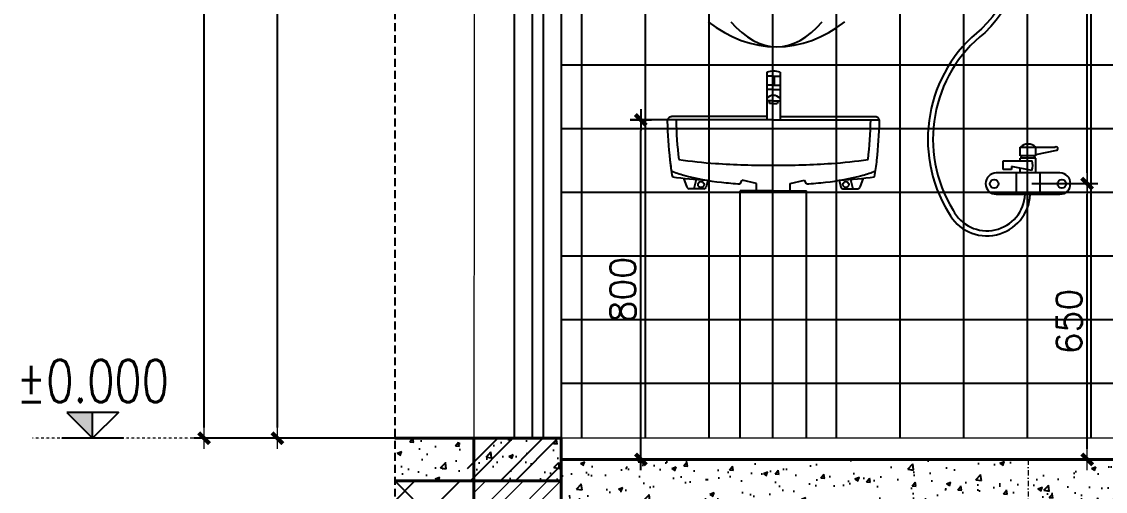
# Model space of a CAD drawing. Header units: millimetres. Extents: x 615730 to 2792744, y 139412 to 597571.
# Drawn here: x 1417800 to 1428010, y 263753 to 268178 of the extents above; entities that cross this region are included whole.
import ezdxf
from ezdxf.enums import TextEntityAlignment as Align

# ---------------------------------------------------------------- set-up
doc = ezdxf.new("R2010")
doc.units = ezdxf.units.MM
doc.header["$MEASUREMENT"] = 0
doc.header["$PDMODE"] = 34
doc.linetypes.add('DASHDOT', pattern=[1, 0.5, -0.25, 0, -0.25])
doc.linetypes.add('HIDDEN', pattern=[0.375, 0.25, -0.125])
doc.layers.get('0').update_dxf_attribs({"lineweight": 5})
for name, color, linetype in [('8', 8, 'Continuous'), ('CUA', 132, 'Continuous'), ('DUT', 250, 'HIDDEN'), ('HACH', 250, 'Continuous'), ('NOITHAT', 144, 'Continuous'), ('TEXT', 2, 'Continuous')]:
    doc.layers.add(name, color=color, linetype=linetype)
for name, color, linetype, lineweight in [('NETNGOAITUONG', 1, 'Continuous', 40), ('TIM TRUC', 149, 'DASHDOT', 9), ('VLIEU', 250, 'Continuous', 9)]:
    doc.layers.add(name, color=color, linetype=linetype, lineweight=lineweight)
doc.styles.add('DIM', font='txt.shx', dxfattribs={"height": 120})
doc.styles.add('romans', font='romans.shx', dxfattribs={"height": 240})
doc.dimstyles.new('1-50', dxfattribs={"dimtxt": 200, "dimasz": 100, "dimexe": 100, "dimexo": 0, "dimgap": 50, "dimtad": 1, "dimdec": 0, "dimlfac": 0.25, "dimzin": 0, "dimdsep": 46, "dimtxsty": 'romans', "dimblk": ']', "dimcen": 0, "dimdle": 100, "dimclrd": 148, "dimclre": 148, "dimclrt": 2, "dimadec": 0, "dimazin": 0, "dimtfac": 1.111111, "dimtdec": 0, "dimtix": 1, "dimtmove": 2, "dimatfit": 3, "dimldrblk": ']', "dimfxl": 200, "dimtolj": 1, "dimtzin": 0, "dimarcsym": 0})
pattern_1 = [(50, (1609358.2, 2931952.7), (430.35611, -37.65128), [45, -495]), (355, (1609358.2, 2931952.7), (-83.2508, 451.31528), [36, -396]), (100.4514, (1609394.1, 2931949.57), (347.10563, 413.663725), [38.244114, -420.68527]), (46.1842, (1609358.2, 2932072.7), (640.34463, -99.31141), [67.5, -742.5]), (96.6356, (1609411.6, 2932064.43), (560.79762, 584.47072), [57.36617, -631.0278]), (351.1842, (1609358.2, 2932072.7), (560.79717, 584.47116), [54, -594]), (21, (1609418.2, 2932042.7), (358.14423, -241.571334), [45, -495]), (326, (1609418.2, 2932042.7), (145.9892, 435.09003), [36, -396]), (71.4514, (1609448.06, 2932022.58), (504.13358, 193.5183), [38.244114, -420.68527]), (37.5, (1609358.22, 2931952.71), (7.295913, 199.736312), [0, -391.2, 0, -402, 0, -397.5]), (7.5, (1609358.22, 2931952.7), (157.841722, 236.647027), [0, -229.2, 0, -382.2, 0, -151.5]), (327.5, (1609224.42, 2931952.71), (320.293462, -13.532923), [0, -150, 0, -468, 0, -621]), (317.5, (1609164.42, 2931952.7), (349.911702, 60.06299), [0, -195, 0, -310.8, 0, -441])]

# ---------------------------------------------------------------- blocks, each defined once
blk = doc.blocks.new('A$C21B80CA2')
at = {"layer": 'NOITHAT'}
for p, q in [((313.3, 895.7), (313.3, 783.5)), ((344.5, 895.7), (344.5, 783.5)), ((328.9, 886.5), (313.3, 886.5)), ((326.8, 886.5), (326.8, 865)), ((328.9, 886.5), (344.5, 886.5)), ((331, 886.5), (331, 865)), ((328.9, 865), (313.3, 865)), ((328.9, 854.8), (313.3, 854.8)), ((328.9, 865), (344.5, 865)), ((328.9, 854.8), (344.5, 854.8)), ((328.9, 828.2), (313.3, 828.2)), ((317.9, 828.2), (319.8, 822.2)), ((328.9, 822.2), (319.8, 822.2)), ((328.9, 828.2), (344.5, 828.2)), ((328.9, 822.2), (338, 822.2)), ((339.9, 828.2), (338, 822.2)), ((328.9, 783.5), (79.1, 783.5)), ((313.3, 791.2), (89.1, 791.2)), ((328.9, 783.5), (578.7, 783.5)), ((344.5, 791.2), (568.7, 791.2)), ((117.1, 646.2), (125.3, 624.7)), ((147.1, 643.3), (141.5, 621.4)), ((174.3, 641.2), (170.2, 625.3)), ((250.8, 632.6), (255.6, 641.3)), ((289.3, 633.3), (255.6, 641.3)), ((368.5, 633.3), (402.1, 641.3)), ((407, 632.6), (402.1, 641.3)), ((483.5, 641.2), (487.6, 625.3)), ((510.7, 643.3), (516.3, 621.4)), ((540.7, 646.2), (532.5, 624.7)), ((165.2, 621.4), (130.1, 621.4)), ((250.8, 33.5), (250.8, 616.4)), ((328.9, 616.4), (250.8, 616.4)), ((289.3, 616.4), (289.3, 633.3)), ((328.9, 616.4), (407, 616.4)), ((368.5, 616.4), (368.5, 633.3)), ((407, 33.5), (407, 616.4)), ((492.6, 621.4), (527.7, 621.4))]:
    blk.add_line(p, q, dxfattribs=at)
for centre in [(158.4, 631.3), (499.4, 631.3)]:
    blk.add_circle(centre, 7.04, dxfattribs=at)
for centre, radius, start, end in [((328.9, 854.3), 44.2, 90, 110.681), ((328.9, 854.3), 44.2, 69.319, 90), ((328.9, 819.1), 22, 90, 135.2499), ((328.9, 819.1), 22, 44.7501, 90), ((89.1, 780.7), 10.4, 90, 181.6206), ((1176.6, 811.5), 1098.3, 181.6206, 186.4017), ((1176.6, 811.5), 1077.5, 181.4896, 186.4655), ((-518.8, 811.5), 1077.5, 353.5345, 358.5104), ((568.7, 780.7), 10.4, 358.3794, 90), ((-518.8, 811.5), 1098.3, 353.5983, 358.3794), ((262, 1751.6), 1072.8, 261.6371, 266.266), ((395.8, 1751.6), 1072.8, 273.734, 278.3629), ((669.3, 754.6), 587.9, 186.4017, 190.3143), ((669.3, 754.6), 587.9, 186.4017, 188.9211), ((328.6, 2772.3), 2095.7, 266.266, 270), ((329.2, 2772.3), 2095.7, 269.9919, 270), ((329.2, 2772.3), 2095.7, 270, 273.734), ((-11.5, 754.6), 587.9, 349.6857, 353.5983), ((186.4, 904.8), 260.5, 247.9424, 254.8441), ((232.9, 1712.7), 1072.8, 262.3994, 266.704), ((272, 1220.8), 587.9, 254.8441, 263.5983), ((385.8, 1220.8), 587.9, 276.4017, 285.1559), ((424.9, 1712.7), 1072.8, 273.296, 277.6006), ((471.4, 904.8), 260.5, 285.1559, 292.0576), ((130.1, 626.6), 5.2, 200.8305, 270), ((165.2, 626.6), 5.2, 270, 345.644), ((328.9, 1728.1), 1098.3, 263.5983, 265.9237), ((328.9, 1728.1), 1098.3, 274.0763, 276.4017), ((492.6, 626.6), 5.2, 194.356, 270), ((527.7, 626.6), 5.2, 270, 339.1695)]:
    blk.add_arc(centre, radius, start, end, dxfattribs=at)
for ratio in [0.768573, 0.512382]:
    blk.add_ellipse((336.3, 1357), major_axis=(0, 401.2), ratio=ratio, start_param=2.591828, end_param=3.691358, dxfattribs=at)
blk = doc.blocks.new('md-voitam1')
for p, q in [((-42.4, 719.2), (14.2, 803)), ((14.2, 803), (51.1, 797.3)), ((-25.3, 718.3), (11.9, 766.2)), ((11.9, 766.2), (26.9, 753.5)), ((-14.2, 718.3), (-50.5, 718.3)), ((-50.5, 718.3), (-50.5, 668.4)), ((-14.2, 668.4), (-14.2, 718.3)), ((-50.5, 668.4), (-14.2, 668.4)), ((-23.3, 111.3), (59.2, 111.3)), ((-23.3, 91.2), (-23.3, 111.3)), ((13.3, 91.2), (13.3, 111.3)), ((13.3, 93.8), (62.7, 104)), ((-63.6, 58.7), (-63.6, 79)), ((-63.6, 79), (4.7, 79)), ((13.3, 91.2), (-23.3, 91.2)), ((13.3, 85.3), (-23.3, 85.3)), ((-23.3, 79), (-23.3, 85.3)), ((-20.6, 85.3), (-20.6, 91.2)), ((10.5, 85.3), (10.5, 91.2)), ((13.3, 50.5), (13.3, 85.3)), ((-44.3, 58.7), (-63.6, 58.7)), ((-44.3, 65.4), (-44.3, 58.7)), ((4.2, 56.7), (-44.3, 65.4)), ((-23.3, 50.5), (-23.3, 61.9)), ((70, 50.5), (-80, 50.5)), ((-33.2, 50.5), (-33.2, 0.5)), ((22.4, 50.5), (22.4, 0.5)), ((-80, 0.5), (70, 0.5))]:
    blk.add_line(p, q)
for points in [[(-40.6, 668.4, -0.281065), (-114.7, 390.1, 0.380918), (-192.2, -43, 0.766691), (0, 0)], [(-28.1, 668.4, -0.278305), (-106.9, 381, 0.381804), (-181.7, -37.1, 0.768455), (-12, 0.5)]]:
    blk.add_lwpolyline(points, format="xyb")
for centre in [(-84.7, 25), (74.6, 25)]:
    blk.add_circle(centre, 9.96)
for centre, radius, start, end in [((64.1, 761.6), 38.1, 110.574, 192.2628), ((-5.3, 799.5), 56.1, 305.0223, 357.8145), ((-5, 92.1), 26.6, 46.4414, 133.5586), ((61.3, 107.8), 4.07, 289.8245, 121.3292), ((-37.7, 68.8), 43.6, 343.8727, 13.5626), ((-80, 25.5), 25, 90, 270), ((70, 25.5), 25, 270, 90)]:
    blk.add_arc(centre, radius, start, end)
blk = doc.blocks.new(']')
for p, q in [((1, 0), (-1, 0)), ((0, 1), (0, -1))]:
    blk.add_line(p, q)
at = {"color": 9, "const_width": 0.4}
blk.add_lwpolyline([(-0.51, -0.51), (0.51, 0.51)], dxfattribs=at)
blk = doc.blocks.new('*D2808')
at = {"layer": 'DEFPOINTS', "color": 0, "ltscale": 10, "transparency": 16777216}
for p in [(1420211, 273453), (1422060, 273453), (1422060, 264253)]:
    blk.add_point(p, dxfattribs=at)
at = {"layer": 'VLIEU', "color": 148, "lineweight": -2, "ltscale": 10, "transparency": 16777216}
for p, q in [((1422060, 273453), (1420111, 273453)), ((1420211, 264353), (1420211, 273353)), ((1422060, 264253), (1420111, 264253))]:
    blk.add_line(p, q, dxfattribs=at)
at = {"layer": 'VLIEU', "color": 148, "lineweight": -2, "ltscale": 10, "transparency": 16777216, "xscale": 100, "yscale": 100, "zscale": 100}
for p, rotation in [((1420211, 273453), 90), ((1420211, 264253), 270)]:
    blk.add_blockref(']', p, dxfattribs=dict(at, rotation=rotation))
at = {"layer": 'VLIEU', "color": 2, "ltscale": 10, "transparency": 16777216, "insert": (1420041, 268853), "char_height": 240, "attachment_point": 5, "rotation": 90, "style": 'romans'}
blk.add_mtext('\\A1;2300', dxfattribs=at)
blk = doc.blocks.new('*D2812')
at = {"layer": 'DEFPOINTS', "color": 0, "ltscale": 10, "transparency": 16777216}
for p in [(1419520, 280253), (1421086, 280253), (1421086, 264253)]:
    blk.add_point(p, dxfattribs=at)
at = {"layer": 'VLIEU', "color": 148, "lineweight": -2, "ltscale": 10, "transparency": 16777216}
for p, q in [((1421086, 280253), (1419420, 280253)), ((1419520, 264353), (1419520, 280153)), ((1421086, 264253), (1419420, 264253))]:
    blk.add_line(p, q, dxfattribs=at)
at = {"layer": 'VLIEU', "color": 148, "lineweight": -2, "ltscale": 10, "transparency": 16777216, "xscale": 100, "yscale": 100, "zscale": 100}
for p, rotation in [((1419520, 280253), 90), ((1419520, 264253), 270)]:
    blk.add_blockref(']', p, dxfattribs=dict(at, rotation=rotation))
at = {"layer": 'VLIEU', "color": 2, "ltscale": 10, "transparency": 16777216, "insert": (1419350, 272253), "char_height": 240, "attachment_point": 5, "rotation": 90, "style": 'romans'}
blk.add_mtext('\\A1;4000', dxfattribs=at)
blk = doc.blocks.new('*D2813')
at = {"layer": 'DEFPOINTS', "color": 0, "ltscale": 10, "transparency": 16777216}
for p in [(1427319, 266653), (1427839, 266653), (1427282, 264053)]:
    blk.add_point(p, dxfattribs=at)
at = {"layer": 'VLIEU', "color": 148, "lineweight": -2, "ltscale": 10, "transparency": 16777216}
for p, q in [((1427319, 266653), (1427939, 266653)), ((1427839, 264153), (1427839, 266553)), ((1427282, 264053), (1427939, 264053))]:
    blk.add_line(p, q, dxfattribs=at)
at = {"layer": 'VLIEU', "color": 148, "lineweight": -2, "ltscale": 10, "transparency": 16777216, "xscale": 100, "yscale": 100, "zscale": 100}
for p, rotation in [((1427839, 266653), 90), ((1427839, 264053), 270)]:
    blk.add_blockref(']', p, dxfattribs=dict(at, rotation=rotation))
at = {"layer": 'VLIEU', "color": 2, "ltscale": 10, "transparency": 16777216, "insert": (1427669, 265353), "char_height": 240, "attachment_point": 5, "rotation": 90, "style": 'romans'}
blk.add_mtext('\\A1;650', dxfattribs=at)
blk = doc.blocks.new('*D2814')
at = {"layer": 'DEFPOINTS', "color": 0, "ltscale": 10, "transparency": 16777216}
for p in [(1427404, 271453), (1427839, 271453), (1427319, 266653)]:
    blk.add_point(p, dxfattribs=at)
at = {"layer": 'VLIEU', "color": 148, "lineweight": -2, "ltscale": 10, "transparency": 16777216}
for p, q in [((1427404, 271453), (1427939, 271453)), ((1427839, 266753), (1427839, 271353)), ((1427319, 266653), (1427939, 266653))]:
    blk.add_line(p, q, dxfattribs=at)
at = {"layer": 'VLIEU', "color": 148, "lineweight": -2, "ltscale": 10, "transparency": 16777216, "xscale": 100, "yscale": 100, "zscale": 100}
for p, rotation in [((1427839, 271453), 90), ((1427839, 266653), 270)]:
    blk.add_blockref(']', p, dxfattribs=dict(at, rotation=rotation))
at = {"layer": 'VLIEU', "color": 2, "ltscale": 10, "transparency": 16777216, "insert": (1427669, 269053), "char_height": 240, "attachment_point": 5, "rotation": 90, "style": 'romans'}
blk.add_mtext('\\A1;1200', dxfattribs=at)
blk = doc.blocks.new('*D2815')
at = {"layer": 'CUA', "color": 148, "lineweight": -2, "transparency": 16777216}
for p, q in [((1424003, 267253), (1423534, 267253)), ((1423634, 264153), (1423634, 267153)), ((1424003, 264053), (1423534, 264053))]:
    blk.add_line(p, q, dxfattribs=at)
at = {"layer": 'DEFPOINTS', "color": 0, "transparency": 16777216}
for p in [(1423634, 267253), (1424003, 267253), (1424003, 264053)]:
    blk.add_point(p, dxfattribs=at)
at = {"layer": 'CUA', "color": 148, "lineweight": -2, "transparency": 16777216, "xscale": 100, "yscale": 100, "zscale": 100}
for p, rotation in [((1423634, 267253), 90), ((1423634, 264053), 270)]:
    blk.add_blockref(']', p, dxfattribs=dict(at, rotation=rotation))
at = {"layer": 'CUA', "color": 2, "transparency": 16777216, "insert": (1423464, 265653), "char_height": 240, "attachment_point": 5, "rotation": 90, "style": 'romans'}
blk.add_mtext('\\A1;800', dxfattribs=at)
blk = doc.blocks.new('Cao do mat dung')
at = {"layer": '8'}
blk.add_hatch(color=256, dxfattribs=at).paths.add_polyline_path([(125, 125), (0, 125), (0, 0)])
for p, q in [((0, 0), (0, 125)), ((-150, 0), (150, 0))]:
    blk.add_line(p, q)
blk.add_lwpolyline([(125, 125), (0, 0), (-125, 125)], close=True)
at = {"layer": 'TEXT', "style": 'DIM', "width": 0.75}
blk.add_attdef('%%P0.000', text='', height=180, dxfattribs=at).set_placement((0, 175), align=Align.CENTER)

msp = doc.modelspace()

# ---------------------------------------------------------------- hatches: boundary and pattern name
at = {"layer": 'HACH'}
h = msp.add_hatch(dxfattribs=at)
h.set_pattern_fill('NET', color=256, scale=4800, style=0)
h.set_pattern_definition([(0, (431877.36, 50571.64), (1e-13, 600), []), (90, (431877.36, 50571.64), (-600, 2e-13), [])])
h.paths.add_polyline_path([(1422882.1, 271452.7), (1430882.1, 271452.7), (1430882.1, 264252.7), (1422882.1, 264252.7)])
h = msp.add_hatch(dxfattribs=at)
h.set_pattern_fill('AR-CONC', color=256, scale=60, style=0)
h.set_pattern_definition(pattern_1)
h.paths.add_polyline_path([(1421314.7, 264252.7), (1421314.7, 263852.7), (1422002.1, 263852.7), (1422002.1, 264252.7)])
h = msp.add_hatch(dxfattribs=at)
h.set_pattern_fill('ANSI32', color=256, scale=800, style=0)
h.set_pattern_definition([(45, (1554921.56, 1701075.26), (-212.132034, 212.132034), []), (45, (1555062.98, 1701075.26), (-212.132034, 212.132034), [])])
h.paths.add_polyline_path([(1422882.1, 264252.7), (1422002.1, 264252.7), (1422002.1, 263852.7), (1422882.1, 263852.7)])
h = msp.add_hatch(dxfattribs=at)
h.set_pattern_fill('AR-CONC', color=256, scale=60, style=0)
h.set_pattern_definition([(50, (1554921.56, 1701075.26), (430.35611, -37.65128), [45, -495]), (355, (1554921.56, 1701075.26), (-83.2508, 451.31528), [36, -396]), (100.4514, (1554957.42, 1701072.12), (347.10563, 413.66373), [38.24411, -420.68527]), (46.1842, (1554921.56, 1701195.26), (640.34463, -99.3114), [67.5, -742.5]), (96.6356, (1554974.9, 1701187), (560.79762, 584.47072), [57.36617, -631.0278]), (351.1842, (1554921.56, 1701195.26), (560.79717, 584.47116), [54, -594]), (21, (1554981.56, 1701165.26), (358.14423, -241.571334), [45, -495]), (326, (1554981.56, 1701165.26), (145.9892, 435.09003), [36, -396]), (71.4514, (1555011.4, 1701145.13), (504.13358, 193.5183), [38.24411, -420.68527]), (37.5, (1554921.56, 1701075.26), (7.295913, 199.736312), [0, -391.2, 0, -402, 0, -397.5]), (7.5, (1554921.56, 1701075.26), (157.841722, 236.647027), [0, -229.2, 0, -382.2, 0, -151.5]), (327.5, (1554787.76, 1701075.26), (320.293462, -13.532923), [0, -150, 0, -468, 0, -621]), (317.5, (1554727.76, 1701075.26), (349.9117, 60.06299), [0, -195, 0, -310.8, 0, -441])])
h.paths.add_polyline_path([(1422882.1, 264252.7), (1422002.1, 264252.7), (1422002.1, 263852.7), (1422882.1, 263852.7)])
h = msp.add_hatch(dxfattribs=at)
h.set_pattern_fill('AR-CONC', color=256, scale=60, style=0)
h.set_pattern_definition(pattern_1)
h.paths.add_polyline_path([(1430882.1, 263652.7), (1430882.1, 264052.7), (1422882.1, 264052.7), (1422882.1, 263652.7)])
h = msp.add_hatch(dxfattribs=at)
h.set_pattern_fill('ANSI38', color=256, scale=2400, style=0)
h.set_pattern_definition([(45, (1609358.22, 2931952.7), (-212.132034, 212.132034), []), (135, (1609358.22, 2931952.7), (-636.396103, 212.132034), [750, -450])])
h.paths.add_polyline_path([(1421314.7, 263852.7), (1421314.7, 262452.7), (1422002.1, 262452.7), (1422002.1, 263852.7)])
at = {"layer": 'VLIEU', "ltscale": 10}
h = msp.add_hatch(dxfattribs=at)
h.set_pattern_fill('STEEL', color=256, scale=2000, style=0)
h.set_pattern_definition([(45, (600767.42, 0), (-176.776695, 176.776695), []), (45, (600767.42, 125), (-176.776695, 176.776695), [])])
h.paths.add_polyline_path([(1422882.1, 263852.7), (1422060.2, 263852.7), (1422060.2, 261078.3), (1422250.1, 261078.3), (1422250.1, 260918.3), (1422634.1, 261238.3), (1422634.1, 261078.3), (1422882.1, 261078.3)])

# ---------------------------------------------------------------- linework, layer by layer
at = {"layer": 'CUA'}
for p, q in [((1422442.1, 264252.7), (1422442.1, 273452.7)), ((1422882.1, 273452.7), (1422882.1, 264252.7)), ((1422609.3, 273292.7), (1422609.3, 264252.7)), ((1422714.9, 273292.7), (1422714.9, 264252.7))]:
    msp.add_line(p, q, dxfattribs=at)
at = {"layer": 'DUT', "color": 2, "ltscale": 300}
msp.add_lwpolyline([(1421314.7, 260038.1), (1432133.7, 260038.1), (1432133.7, 280652.7), (1421314.7, 280652.7)], close=True, dxfattribs=at)
at = {"layer": 'NETNGOAITUONG'}
for p, q in [((1422882.1, 264252.7), (1421314.7, 264252.7)), ((1422060.2, 261078.2), (1422060.2, 264252.6)), ((1422882.1, 261078.3), (1422882.1, 264252.7)), ((1431282.1, 264052.7), (1422882.1, 264052.7)), ((1422882.1, 263852.7), (1421314.7, 263852.7))]:
    msp.add_line(p, q, dxfattribs=at)
at = {"layer": 'TIM TRUC', "ltscale": 100}
msp.add_line((1427282.1, 264052.7), (1427282.1, 257025.8), dxfattribs=at)
at = {"layer": 'TIM TRUC', "ltscale": 50}
msp.add_lwpolyline([(1432137.8, 264252.6), (1417903, 264252.6)], dxfattribs=at)
at = {"layer": 'VLIEU', "ltscale": 10}
msp.add_lwpolyline([(1422068.7, 273452.6), (1422060.2, 264252.6)], dxfattribs=at)
for points in [[(1422882.1, 271452.7), (1430882.1, 271452.7), (1430882.1, 264252.7), (1422882.1, 264252.7)], [(1422882.1, 271252.7), (1430882.1, 271252.7), (1430882.1, 264052.7), (1422882.1, 264052.7)]]:
    msp.add_lwpolyline(points, close=True, dxfattribs=at)

# ---------------------------------------------------------------- block references
at = {"layer": 'NOITHAT', "xscale": 4, "yscale": 4, "zscale": 4}
for name, p in [('A$C21B80CA2', (1423567.3, 264118.7)), ('md-voitam1', (1427302.3, 266550.6))]:
    msp.add_blockref(name, p, dxfattribs=at)
at = {"layer": 'TEXT'}
ref = msp.add_blockref('Cao do mat dung', (1418468.6, 264252.6), dxfattribs=dict(at, xscale=-1.940516273956746, yscale=1.940516273840331, zscale=1.940516273849605))
ref.add_attrib('%%P0.000', '%%P0.000', dxfattribs={"height": 400, "style": 'DIM', "width": 0.75}).set_placement((1418468.6, 264592.2), align=Align.CENTER)

# ---------------------------------------------------------------- dimensions: what is measured, and where the dimension line sits
at = {"layer": 'CUA'}
dim = msp.add_linear_dim(base=(1423633.9, 267252.7), p1=(1424003, 264052.7), p2=(1424003, 267252.7), angle=90, dimstyle='1-50', dxfattribs=at)
dim.commit()
dim.dimension.update_dxf_attribs({"geometry": '*D2815', "text_midpoint": (1423463.9, 265652.7)})
at = {"layer": 'VLIEU', "ltscale": 10}
for base, p1, p2, picture, middle in [((1419520.4, 280252.7), (1421085.8, 264252.6), (1421085.8, 280252.7), '*D2812', (1419350.4, 272252.6)), ((1420211.3, 273452.6), (1422060.2, 264252.6), (1422059.7, 273452.6), '*D2808', (1420041.3, 268852.6)), ((1427838.5, 271452.7), (1427318.5, 266652.7), (1427403.7, 271452.7), '*D2814', (1427668.5, 269052.7)), ((1427838.5, 266652.7), (1427282.1, 264052.7), (1427318.5, 266652.7), '*D2813', (1427668.5, 265352.7))]:
    dim = msp.add_linear_dim(base=base, p1=p1, p2=p2, angle=90, dimstyle='1-50', dxfattribs=at)
    dim.commit()
    dim.dimension.update_dxf_attribs({"geometry": picture, "text_midpoint": middle})

doc.saveas('drawing.dxf')
